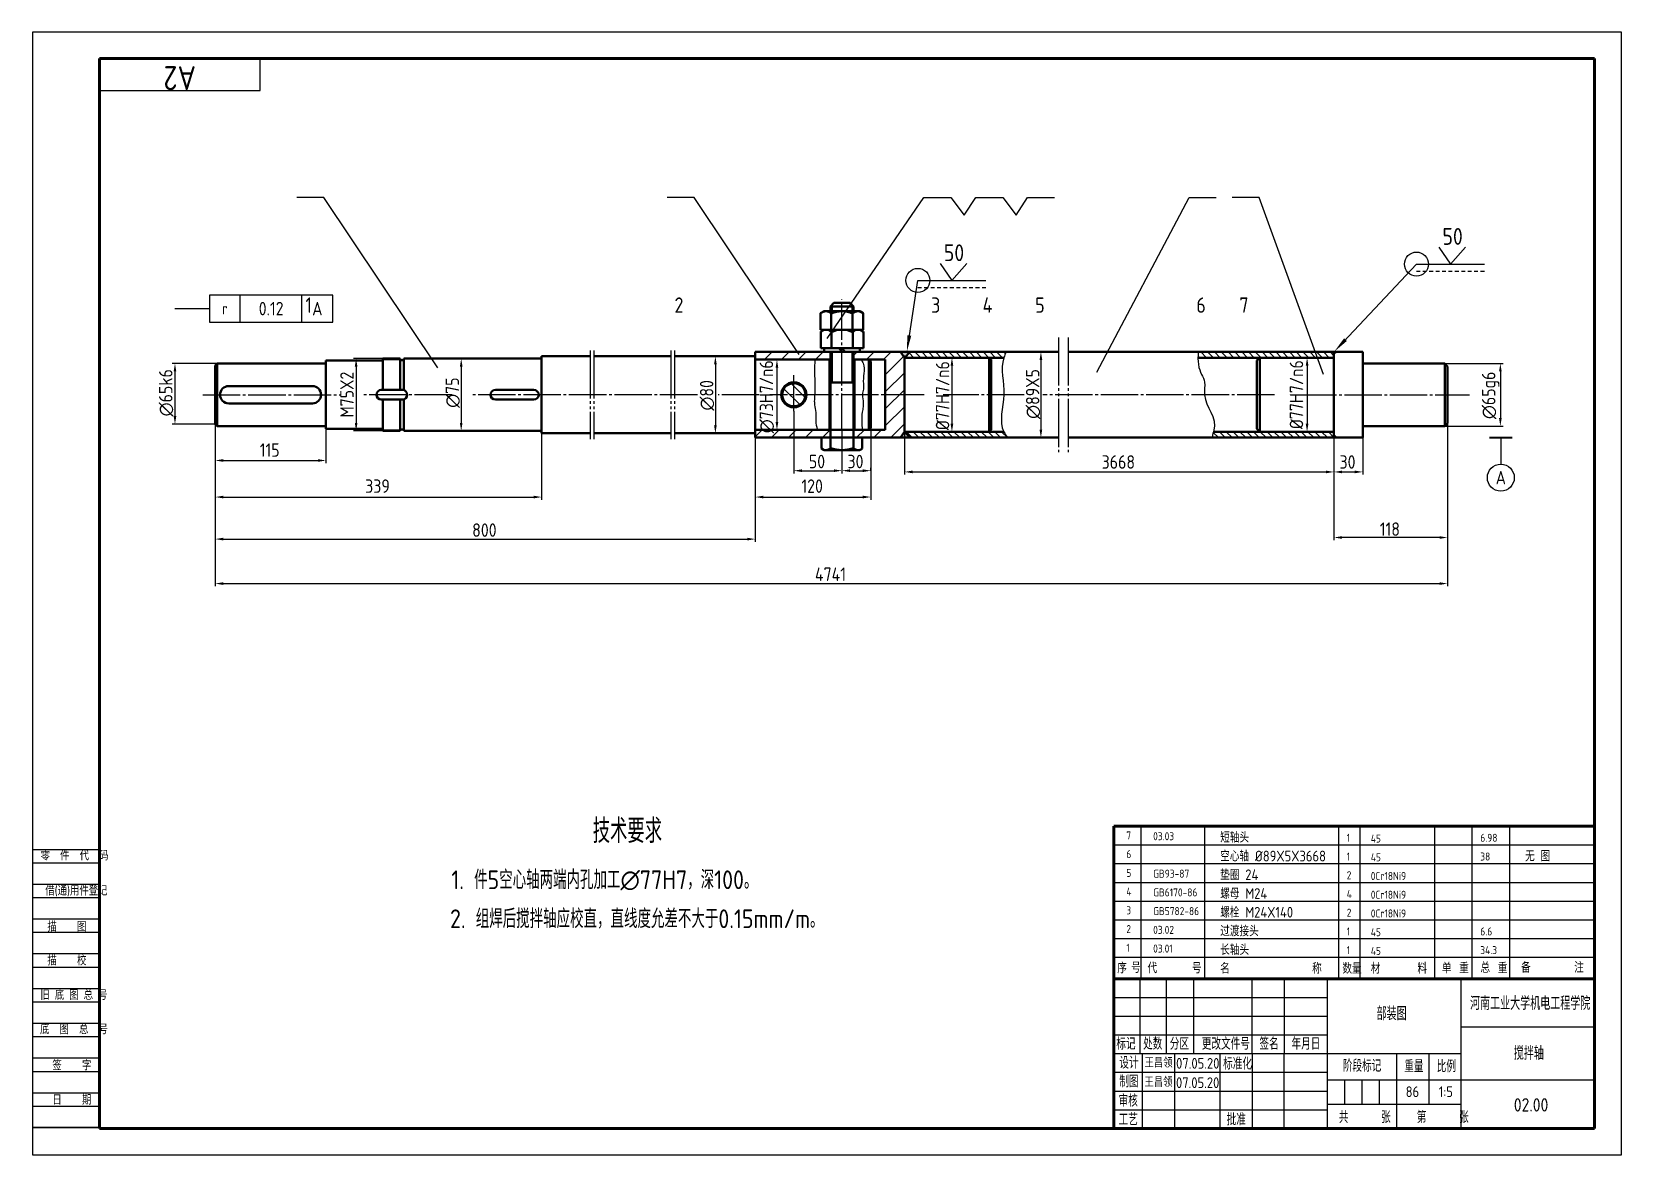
# Model space of a CAD drawing. Extents: x 0 to 594, y 0 to 420.
import ezdxf
from ezdxf.enums import TextEntityAlignment as Align

# ---------------------------------------------------------------- set-up
doc = ezdxf.new("R2010")
doc.units = 0
doc.header["$PDMODE"] = 3
for name, pattern in [('C2', [17, 14, -1, 1, -1]), ('D2', [2.4, 1.4, -1]), ('P2', [23, 18, -1, 1, -1, 1, -1])]:
    doc.linetypes.add(name, pattern=pattern)
doc.layers.get('0').update_dxf_attribs({"linetype": 'CONTINUOUS', "lineweight": 50})
doc.layers.get('DEFPOINTS').update_dxf_attribs({"linetype": 'CONTINUOUS'})
for name, color, linetype in [('CENTER', 4, 'C2'), ('DASHED', 1, 'D2'), ('DIM', 3, 'CONTINUOUS'), ('PHANTOM', 3, 'P2'), ('PMX', 6, 'CONTINUOUS'), ('TXT', 6, 'CONTINUOUS'), ('W_标题栏_文字', 6, 'CONTINUOUS'), ('W_标题栏_线框', 7, 'CONTINUOUS'), ('XH', 6, 'CONTINUOUS'), ('XWGC', 3, 'CONTINUOUS'), ('图框_标题栏文字', 6, 'CONTINUOUS')]:
    doc.layers.add(name, color=color, linetype=linetype)
doc.layers.add('图框_外框线', color=7, linetype='CONTINUOUS', lineweight=70)
doc.styles.add('工程字', font='gbenor.shx', dxfattribs={"bigfont": 'gbcbig.shx'})
pattern_1 = [(45, (-18.184, -26.1836), (-3.18198, 3.18198), [])]

# ---------------------------------------------------------------- blocks, each defined once
blk = doc.blocks.new('WWZ_BXWK3')
at = {"layer": 'XWGC'}
for p, q in [((0, 3.5), (0, -3.5)), ((32, 3.5), (0, 3.5)), ((8, -3.5), (8, 3.5)), ((24, -3.5), (24, 3.5)), ((32, -3.5), (32, 3.5)), ((0, -3.5), (8, -3.5)), ((8, -3.5), (24, -3.5)), ((24, -3.5), (32, -3.5))]:
    blk.add_line(p, q, dxfattribs=at)

msp = doc.modelspace()

# ---------------------------------------------------------------- hatches: boundary and pattern name
at = {"layer": 'PMX'}
h = msp.add_hatch(dxfattribs=at)
h.set_pattern_fill('ANSI31', color=3, scale=36, style=0)
h.set_pattern_definition(pattern_1)
h.paths.add_polyline_path([(270.21, 300.32), (270.21, 297.44), (297.93, 297.44, 0.008582), (298.29, 297.29), (298.29, 300.32), (295.96, 300.32)])
h = msp.add_hatch(dxfattribs=at)
h.set_pattern_fill('ANSI31', color=3, scale=36, style=0)
h.set_pattern_definition(pattern_1)
h.paths.add_polyline_path([(306.93, 300.32), (306.93, 297.29, 0.008582), (307.29, 297.44), (318.81, 297.44), (318.81, 284.3), (326.01, 284.3), (326.01, 300.32)])
h.paths.add_polyline_path([(318.81, 284.3), (318.81, 271.16), (306.93, 271.16), (306.93, 268.28), (326.01, 268.28), (326.01, 284.3)])
h.paths.add_polyline_path([(270.21, 271.16), (270.21, 268.28), (298.29, 268.28), (298.29, 271.16)])
h = msp.add_hatch(color=256, dxfattribs=at)
h.set_gradient(color1=(8, 247, 20), color2=(7, 223, 18), one_color=1, tint=0.45)
h.paths.add_polyline_path([(328.06, 300.32), (324.51, 300.32), (326.01, 298.16)])
h.paths.add_polyline_path([(328.06, 268.28), (326.01, 270.44), (324.51, 268.28)])
h = msp.add_hatch(dxfattribs=at)
h.set_pattern_fill('ANSI31', color=256, scale=14.4, angle=90, style=0)
h.set_pattern_definition([(135, (-18.184, -26.1836), (-1.272792, -1.272792), [])])
h.paths.add_polyline_path([(486.59, 298.16), (486.59, 300.32), (479.56, 300.32), (480.34, 298.16)])
edge = h.paths.add_edge_path()
edge.add_line((480.34, 298.16), (479.56, 300.32))
edge.add_line((479.56, 300.32), (435.81, 300.32))
edge.add_spline(control_points=[(435.81, 300.32), (435.76, 299.61), (435.73, 298.88), (435.73, 298.16)], knot_values=[18.869189, 18.869189, 18.869189, 18.869189, 22.462689, 22.462689, 22.462689, 22.462689], degree=3, periodic=0)
edge.add_line((435.73, 298.16), (480.34, 298.16))
edge = h.paths.add_edge_path()
edge.add_line((486.59, 268.28), (486.59, 270.44))
edge.add_line((486.59, 270.44), (441.52, 270.44))
edge.add_spline(control_points=[(441.52, 270.44), (441.28, 269.57), (440.89, 268.63), (441.52, 268.28)], knot_values=[99.224158, 99.224158, 99.224158, 99.224158, 105.224158, 105.224158, 105.224158, 105.224158], degree=3, periodic=0)
edge.add_line((441.52, 268.28), (486.59, 268.28))
edge = h.paths.add_edge_path()
edge.add_line((326.01, 270.44), (328.06, 268.28))
edge.add_line((328.06, 268.28), (364.57, 268.28))
edge.add_spline(control_points=[(364.57, 268.28), (364.05, 268.99), (363.53, 269.7), (363.15, 270.44)], knot_values=[83.506763, 83.506763, 83.506763, 83.506763, 90.675637, 90.675637, 90.675637, 90.675637], degree=3, periodic=0)
edge.add_line((363.15, 270.44), (326.01, 270.44))
edge = h.paths.add_edge_path()
edge.add_line((328.06, 300.32), (326.01, 298.16))
edge.add_line((326.01, 298.16), (363.15, 298.16))
edge.add_spline(control_points=[(363.15, 298.16), (363.4, 298.89), (363.73, 299.61), (364.06, 300.32)], knot_values=[0, 0, 0, 0, 6.506763, 6.506763, 6.506763, 6.506763], degree=3, periodic=0)
edge.add_line((364.06, 300.32), (328.06, 300.32))
h = msp.add_hatch(dxfattribs=at)
h.set_pattern_fill('ANSI31', color=256, scale=1.296, angle=90, style=0)
h.set_pattern_definition([(135, (-100.3077, -170.7455), (-2.291026, -2.291026), [])])
h.paths.add_polyline_path([(284.61, 288.62), (284.61, 284.3), (288.93, 284.3, 0.414214)])
h.paths.add_polyline_path([(284.61, 284.3), (284.61, 279.98, 0.414214), (288.93, 284.3)])
h.paths.add_polyline_path([(280.29, 284.3, 0.414214), (284.61, 279.98), (284.61, 284.3)])
h.paths.add_polyline_path([(280.29, 284.3), (284.61, 284.3), (284.61, 288.62, 0.414214)])

# ---------------------------------------------------------------- linework, layer by layer
for p, q in [((295.9, 315.53), (294.64, 314.8)), ((309.32, 315.53), (295.9, 315.53)), ((298.29, 317.34), (299.57, 318.64)), ((298.29, 315.53), (298.29, 317.34)), ((298.29, 317.34), (306.93, 317.34)), ((299.57, 318.64), (305.62, 318.64)), ((306.93, 317.34), (305.62, 318.64)), ((306.93, 315.53), (306.93, 317.34)), ((309.32, 315.53), (310.58, 314.81)), ((294.64, 314.8), (294.64, 308.62)), ((298.63, 314.67), (298.63, 308.62)), ((306.59, 314.67), (306.59, 308.62)), ((310.58, 314.81), (310.58, 308.62)), ((310.58, 308.62), (294.64, 308.62)), ((295.91, 308.62), (294.66, 307.89)), ((294.66, 307.89), (294.66, 301.71)), ((309.34, 308.62), (295.91, 308.62)), ((298.65, 307.76), (298.65, 301.71)), ((306.61, 307.76), (306.61, 301.71)), ((309.34, 308.62), (310.6, 307.89)), ((310.6, 307.89), (310.6, 301.71)), ((130.89, 297.8), (130.89, 286.1)), ((130.89, 297.8), (137.37, 297.8)), ((137.37, 297.8), (137.37, 286.1)), ((137.37, 297.26), (138.81, 297.26)), ((138.81, 297.8), (190.29, 297.8)), ((138.81, 297.8), (138.81, 286.02)), ((190.29, 298.7), (190.29, 269.9)), ((190.29, 298.7), (208.44, 298.7)), ((209.88, 298.7), (238.56, 298.7)), ((240, 298.7), (270.21, 298.7)), ((270.21, 268.28), (270.21, 300.32)), ((270.21, 300.32), (383.55, 300.32)), ((270.21, 297.44), (297.93, 297.44)), ((310.6, 301.71), (294.66, 301.71)), ((295.96, 300.32), (295.96, 301.71)), ((295.96, 300.32), (309.29, 300.32)), ((297.93, 271.16), (297.93, 297.44)), ((298.29, 268.28), (298.29, 300.32)), ((302.61, 300.32), (301.56, 301.71)), ((303.68, 300.32), (302.63, 301.71)), ((306.93, 268.28), (306.93, 300.32)), ((307.29, 271.16), (307.29, 297.44)), ((307.29, 297.44), (318.81, 297.44)), ((309.29, 301.71), (309.29, 300.32)), ((312.69, 271.16), (312.69, 297.44)), ((312.69, 297.44), (313.41, 296.72)), ((318.81, 271.16), (318.81, 297.44)), ((324.51, 300.32), (326.01, 298.16)), ((328.06, 300.32), (326.01, 298.16)), ((326.01, 270.44), (326.01, 298.16)), ((326.01, 298.16), (363.15, 298.16)), ((357.69, 298.16), (358.41, 297.44)), ((357.69, 298.16), (357.69, 270.44)), ((358.41, 271.16), (358.41, 297.44)), ((387.15, 300.32), (497.39, 300.32)), ((486.59, 298.16), (435.73, 298.16)), ((486.59, 298.16), (441.52, 298.16)), ((457.79, 297.08), (458.87, 298.16)), ((458.87, 298.16), (458.87, 270.44)), ((486.59, 268.28), (486.59, 300.32)), ((497.39, 300.32), (486.59, 300.32)), ((497.39, 268.28), (497.39, 300.32)), ((68.97, 296), (68.25, 295.28)), ((68.25, 273.32), (68.25, 295.28)), ((68.97, 296), (109.65, 296)), ((68.97, 272.6), (68.97, 296)), ((109.65, 297.08), (130.89, 297.08)), ((109.65, 271.52), (109.65, 297.08)), ((313.41, 271.88), (313.41, 296.72)), ((457.79, 271.52), (457.79, 297.08)), ((497.39, 296), (527.99, 296)), ((527.99, 296), (527.99, 272.6)), ((529.07, 294.92), (527.99, 296)), ((529.07, 273.68), (529.07, 294.92)), ((73.29, 287.54), (104.61, 287.54)), ((130.35, 286.1), (138.27, 286.1)), ((173.01, 286.1), (187.41, 286.1)), ((298.29, 288.86), (306.93, 288.86)), ((73.29, 281.06), (104.61, 281.06)), ((130.35, 282.5), (138.27, 282.5)), ((130.89, 282.5), (130.89, 270.8)), ((137.37, 282.5), (137.37, 270.8)), ((138.81, 282.59), (138.81, 270.8)), ((173.01, 282.5), (187.41, 282.5)), ((527.99, 272.6), (529.07, 273.68)), ((68.97, 272.6), (68.25, 273.32)), ((68.97, 272.6), (109.65, 272.6)), ((109.65, 271.52), (130.89, 271.52)), ((130.89, 270.8), (137.37, 270.8)), ((137.37, 271.34), (138.81, 271.34)), ((138.81, 270.8), (190.29, 270.8)), ((190.29, 269.9), (208.44, 269.9)), ((209.88, 269.9), (238.56, 269.9)), ((240, 269.9), (270.21, 269.9)), ((270.21, 271.16), (298.29, 271.16)), ((270.21, 271.16), (318.81, 271.16)), ((270.21, 268.28), (383.55, 268.28)), ((295.01, 268.28), (295.01, 264.18)), ((298.29, 264.36), (298.29, 268.28)), ((306.93, 271.16), (318.81, 271.16)), ((306.93, 264.36), (306.93, 268.28)), ((310.21, 268.28), (310.21, 264.17)), ((313.41, 271.88), (312.69, 271.16)), ((326.01, 270.44), (324.51, 268.28)), ((326.01, 270.44), (363.15, 270.44)), ((326.01, 270.44), (328.06, 268.28)), ((357.69, 270.44), (358.41, 271.16)), ((387.15, 268.28), (497.39, 268.28)), ((486.59, 270.44), (441.52, 270.44)), ((457.79, 271.52), (458.87, 270.44)), ((497.39, 268.28), (486.59, 268.28)), ((497.39, 272.6), (527.99, 272.6)), ((295.97, 263.62), (295.01, 264.18)), ((295.97, 263.62), (309.25, 263.62)), ((309.25, 263.62), (310.21, 264.17))]:
    msp.add_line(p, q)
at = {"color": 3, "lineweight": -3}
for p, q in [((130.89, 297.8), (119.93, 297.8)), ((190.29, 297.8), (159.23, 297.8)), ((270.21, 298.7), (254.28, 298.7)), ((270.21, 297.44), (279.29, 297.44)), ((357.69, 298.16), (342.73, 298.16)), ((364.06, 300.32), (378, 300.32)), ((377, 297.32), (377, 271.28)), ((458.87, 298.16), (477.54, 298.16)), ((68.97, 296), (52.19, 296)), ((53.19, 293), (53.19, 276.32)), ((120.93, 294.8), (120.93, 273.8)), ((160.23, 294.8), (160.23, 273.8)), ((255.28, 295.7), (255.28, 272.9)), ((278.29, 294.44), (278.29, 274.16)), ((343.73, 295.16), (343.73, 273.44)), ((476.54, 295.16), (476.54, 273.44)), ((527.99, 296), (549.81, 296)), ((548.81, 293), (548.81, 275.6)), ((284.61, 278.15), (284.61, 254.92)), ((529.07, 273.68), (529.07, 212.71)), ((529.07, 273.68), (529.07, 229.93)), ((68.25, 273.32), (52.19, 273.32)), ((68.25, 273.32), (68.25, 212.71)), ((68.25, 273.32), (68.25, 229.34)), ((68.25, 273.32), (68.25, 245.06)), ((68.25, 273.32), (68.25, 258.73)), ((109.65, 272.6), (109.65, 258.73)), ((130.89, 270.8), (119.93, 270.8)), ((190.29, 270.8), (159.23, 270.8)), ((190.29, 269.9), (190.29, 245.06)), ((270.21, 269.9), (254.28, 269.9)), ((270.21, 271.16), (279.29, 271.16)), ((270.21, 268.28), (270.21, 245.06)), ((270.21, 268.28), (270.21, 229.34)), ((302.61, 270.8), (302.61, 254.92)), ((302.61, 270.8), (302.61, 254.92)), ((313.41, 271.88), (313.41, 245.06)), ((326.01, 270.44), (326.01, 254.45)), ((357.69, 270.44), (342.73, 270.44)), ((364.57, 268.28), (378, 268.28)), ((458.87, 270.44), (477.54, 270.44)), ((486.59, 270.44), (486.59, 229.93)), ((486.59, 270.44), (486.59, 254.45)), ((486.59, 270.44), (486.59, 254.45)), ((497.39, 268.28), (497.39, 254.45)), ((527.99, 272.6), (549.81, 272.6)), ((71.25, 259.73), (106.65, 259.73)), ((287.61, 255.92), (299.61, 255.92)), ((305.61, 255.92), (310.41, 255.92)), ((313.41, 255.92), (313.41, 256.92)), ((329.01, 255.45), (483.59, 255.45)), ((489.59, 255.45), (494.39, 255.45)), ((71.25, 246.06), (187.29, 246.06)), ((273.21, 246.06), (310.41, 246.06)), ((71.25, 230.34), (267.21, 230.34)), ((526.07, 230.93), (489.59, 230.93)), ((71.25, 213.71), (526.07, 213.71))]:
    msp.add_line(p, q, dxfattribs=at)
at = {"color": 6, "lineweight": 25}
msp.add_lwpolyline([(0, 0), (0, 420), (594, 420), (594, 0)], close=True, dxfattribs=at)
for radius in [4.68, 4.32]:
    msp.add_circle((284.61, 284.3), radius)
for centre, radius, start, end in [((296.63, 312.79), 2.74, 43.32873, 136.67127), ((302.61, 305.86), 9.67, 65.67133, 114.32867), ((308.59, 312.79), 2.74, 43.32873, 136.67127), ((296.65, 305.88), 2.74, 43.32873, 136.67127), ((302.63, 298.95), 9.67, 65.67133, 114.32867), ((308.6, 305.88), 2.74, 43.32873, 136.67127), ((302.61, 307.85), 11.41, 245.79203, 247.75873), ((302.61, 307.85), 11.41, 292.24127, 294.20797), ((73.29, 284.3), 3.24, 90, 270), ((104.61, 284.3), 3.24, 270, 90), ((130.35, 284.3), 1.8, 90, 270), ((138.27, 284.3), 1.8, 270, 90), ((173.01, 284.3), 1.8, 90, 270), ((187.41, 284.3), 1.8, 270, 90), ((296.59, 265.93), 2.32, 226.82304, 317.18623), ((302.61, 276.58), 12.96, 250.52878, 289.47122), ((308.63, 265.93), 2.32, 222.81377, 313.17696)]:
    msp.add_arc(centre, radius, start, end)
at = {"color": 3, "lineweight": -3}
for points in [[(120.43, 294.8), (121.43, 294.8), (120.93, 297.8)], [(159.73, 294.8), (160.73, 294.8), (160.23, 297.8)], [(254.78, 295.7), (255.78, 295.7), (255.28, 298.7)], [(277.79, 294.44), (278.79, 294.44), (278.29, 297.44)], [(343.23, 295.16), (344.23, 295.16), (343.73, 298.16)], [(376.5, 297.32), (377.5, 297.32), (377, 300.32)], [(476.04, 295.16), (477.04, 295.16), (476.54, 298.16)], [(548.31, 293), (549.31, 293), (548.81, 296)], [(120.43, 273.8), (121.43, 273.8), (120.93, 270.8)], [(159.73, 273.8), (160.73, 273.8), (160.23, 270.8)], [(277.79, 274.16), (278.79, 274.16), (278.29, 271.16)], [(343.23, 273.44), (344.23, 273.44), (343.73, 270.44)], [(476.04, 273.44), (477.04, 273.44), (476.54, 270.44)], [(548.31, 275.6), (549.31, 275.6), (548.81, 272.6)], [(254.78, 272.9), (255.78, 272.9), (255.28, 269.9)], [(376.5, 271.28), (377.5, 271.28), (377, 268.28)], [(71.25, 260.23), (71.25, 259.23), (68.25, 259.73)], [(106.65, 260.23), (106.65, 259.23), (109.65, 259.73)], [(287.61, 256.42), (287.61, 255.42), (284.61, 255.92)], [(299.61, 256.42), (299.61, 255.42), (302.61, 255.92)], [(305.61, 256.42), (305.61, 255.42), (302.61, 255.92)], [(310.41, 256.42), (310.41, 255.42), (313.41, 255.92)], [(329.01, 255.95), (329.01, 254.95), (326.01, 255.45)], [(483.59, 255.95), (483.59, 254.95), (486.59, 255.45)], [(489.59, 255.95), (489.59, 254.95), (486.59, 255.45)], [(494.39, 255.95), (494.39, 254.95), (497.39, 255.45)], [(71.25, 246.56), (71.25, 245.56), (68.25, 246.06)], [(187.29, 246.56), (187.29, 245.56), (190.29, 246.06)], [(273.21, 246.56), (273.21, 245.56), (270.21, 246.06)], [(310.41, 246.56), (310.41, 245.56), (313.41, 246.06)], [(71.25, 230.84), (71.25, 229.84), (68.25, 230.34)], [(267.21, 230.84), (267.21, 229.84), (270.21, 230.34)], [(489.59, 231.43), (489.59, 230.43), (486.59, 230.93)], [(526.07, 231.43), (526.07, 230.43), (529.07, 230.93)], [(71.25, 214.21), (71.25, 213.21), (68.25, 213.71)], [(526.07, 214.21), (526.07, 213.21), (529.07, 213.71)]]:
    msp.add_solid(points, dxfattribs=at)
at = {"color": 3}
for points in [[(52.69, 293), (53.69, 293), (53.19, 296)], [(52.69, 276.32), (53.69, 276.32), (53.19, 273.32)]]:
    msp.add_solid(points, dxfattribs=at)
at = {"layer": 'CENTER'}
for p, q in [((302.61, 270.8), (302.61, 319.87)), ((284.61, 278.15), (284.61, 291.61)), ((284.61, 278.15), (284.61, 290.81)), ((63.61, 284.3), (115.05, 284.3)), ((156.81, 284.3), (123.03, 284.3)), ((248.53, 284.3), (164.52, 284.3)), ((271.64, 284.3), (256.33, 284.3)), ((333.29, 284.3), (275.64, 284.3)), ((370.75, 284.3), (340.41, 284.3)), ((464.35, 284.3), (377.66, 284.3)), ((473.48, 284.3), (537.21, 284.3))]:
    msp.add_line(p, q, dxfattribs=at)
at = {"layer": 'DASHED'}
for p, q in [((517.44, 330.45), (542.86, 330.45)), ((330.99, 324.35), (356.41, 324.35))]:
    msp.add_line(p, q, dxfattribs=at)
at = {"layer": 'DEFPOINTS', "color": 0, "linetype": 'ByBlock'}
for p in [(130.89, 270.8), (137.37, 270.8), (137.37, 270.8), (138.81, 270.8)]:
    msp.add_point(p, dxfattribs=at)
at = {"layer": 'DIM', "lineweight": -3}
for p, q in [((484, 66), (484, 10)), ((534, 66), (534, 10)), ((404.25, 38), (534, 38))]:
    msp.add_line(p, q, dxfattribs=at)
at = {"layer": 'DIM'}
for points in [[(485.54, 300.32), (488, 300.32), (486.59, 299.2)], [(485.54, 268.28), (488, 268.28), (486.59, 269.77)]]:
    msp.add_solid(points, dxfattribs=at)
at = {"layer": 'PHANTOM'}
for p, q in [((383.55, 305.72), (383.55, 262.88)), ((387.15, 305.72), (387.15, 262.88)), ((208.44, 300.86), (208.44, 267.74)), ((209.88, 300.86), (209.88, 267.74)), ((238.56, 300.86), (238.56, 267.74)), ((240, 300.86), (240, 267.74))]:
    msp.add_line(p, q, dxfattribs=at)
at = {"layer": 'PMX'}
msp.add_spline([(364.06, 300.32), (363.15, 298.16), (363.15, 284.3), (363.15, 270.44), (364.57, 268.28)], degree=3, dxfattribs=at)
msp.add_open_spline([(435.81, 300.32), (435.7, 298.71), (435.69, 292.96), (438.9, 290.24), (437.03, 280.62), (443.84, 275.75), (440.89, 268.63), (441.52, 268.28)], degree=3, knots=[18.869189, 18.869189, 18.869189, 18.869189, 26.931305, 46.444032, 59.61928, 99.224158, 105.224158, 105.224158, 105.224158, 105.224158], dxfattribs=at)
at = {"layer": 'TXT'}
for p, q in [((490.11, 304.07), (517.44, 333.15)), ((517.44, 333.15), (542.86, 333.15)), ((327.8, 306.45), (330.99, 327.05)), ((330.99, 327.05), (356.41, 327.05)), ((298.94, 318), (298.94, 315.53)), ((306.28, 317.98), (306.28, 315.53)), ((130.89, 297.44), (137.37, 297.44)), ((298.94, 300.32), (298.94, 288.86)), ((306.28, 300.32), (306.28, 288.86)), ((130.89, 271.16), (137.37, 271.16))]:
    msp.add_line(p, q, dxfattribs=at)
at = {"layer": 'TXT', "color": 3}
for p, q in [((414.51, 66), (414.51, 123)), ((438.36, 66), (438.36, 123)), ((488.36, 66), (488.36, 123)), ((496.36, 66), (496.36, 123)), ((524.25, 66), (524.25, 123)), ((538.3, 66), (538.3, 123)), ((552.36, 66), (552.36, 123)), ((404.25, 116), (584.25, 116)), ((404.25, 109), (584.25, 109)), ((404.25, 102), (584.25, 102)), ((404.25, 95), (584.25, 95)), ((404.25, 88), (584.25, 88)), ((404.25, 81), (584.25, 81)), ((404.25, 74), (584.25, 74))]:
    msp.add_line(p, q, dxfattribs=at)
at = {"layer": 'TXT'}
for points in [[(525.83, 339.45), (530.15, 333.15), (535.79, 339.52)], [(339.38, 333.35), (343.7, 327.05), (349.34, 333.41)]]:
    msp.add_lwpolyline(points, dxfattribs=at)
for points in [[(326.84, 300.23, 0, 1.44, 0), (327.8, 306.45, 1.44, 1.44, 0)], [(486.59, 300.32, 0, 1.44, 0), (490.91, 304.92, 1.44, 1.44, 0)]]:
    msp.add_lwpolyline(points, format="xyseb", dxfattribs=at)
for centre in [(517.44, 333.15), (330.99, 327.05)]:
    msp.add_circle(centre, 4.5, dxfattribs=at)
for points in [[(292.55, 297.44), (292.38, 295.47), (292.47, 288.69), (292.47, 287.4), (292.47, 287.1), (292.47, 285.05), (292.3, 282.73), (292.3, 281.19), (292.72, 278.45), (293.15, 272.23), (293.58, 271.16)], [(309.83, 297.44), (310.52, 296.07), (310.6, 288.35), (310.69, 286.85), (310.26, 284.88), (310.52, 282.05), (310.52, 279.73), (310.18, 277.76), (310.18, 271.16)]]:
    msp.add_spline(points, degree=3, dxfattribs=at)
at = {"layer": 'W_标题栏_文字'}
for p, q in [((0, 114.35), (25, 114.35)), ((0, 109.35), (25, 109.35)), ((0, 101.35), (25, 101.35)), ((0, 96.35), (25, 96.35)), ((0, 88.35), (25, 88.35)), ((0, 83.35), (25, 83.35)), ((0, 75.35), (25, 75.35)), ((0, 70.35), (25, 70.35)), ((0, 62.35), (25, 62.35)), ((0, 57.35), (25, 57.35)), ((0, 49.35), (25, 49.35)), ((0, 44.35), (25, 44.35)), ((0, 36.35), (25, 36.35)), ((0, 31.35), (25, 31.35)), ((0, 23.35), (25, 23.35)), ((0, 18.35), (25, 18.35))]:
    msp.add_line(p, q, dxfattribs=at)
msp.add_lwpolyline([(25, 398), (85, 398), (85, 410)], dxfattribs=at)
at = {"layer": 'W_标题栏_文字', "const_width": 0.7}
msp.add_lwpolyline([(0, 10.35), (25, 10.35)], dxfattribs=at)
at = {"layer": 'W_标题栏_线框', "color": 3}
for p, q in [((414, 66), (414, 38)), ((424, 38), (424, 66)), ((434, 66), (434, 38)), ((456, 38), (456, 66)), ((468, 66), (468, 38)), ((404, 59), (484, 59)), ((404, 52), (484, 52)), ((534, 48), (584, 48)), ((404, 45), (484, 45)), ((415, 10), (415, 38)), ((427, 38), (427, 10)), ((444, 10), (444, 38)), ((456, 38), (456, 10)), ((468, 10), (468, 38)), ((510, 38), (510, 10.28)), ((522, 38), (522, 19)), ((404, 31), (484, 31)), ((404, 24), (484, 24)), ((584, 28), (484, 28)), ((490.5, 28), (490.5, 19)), ((497, 28), (497, 19)), ((503.5, 28), (503.5, 19)), ((534, 19), (484, 19)), ((404, 17), (484, 17))]:
    msp.add_line(p, q, dxfattribs=at)
at = {"layer": 'XH'}
for p, q in [((108.89, 358.04), (98.81, 358.04)), ((151.45, 294.4), (108.89, 358.04)), ((247.35, 358.04), (237.27, 358.04)), ((286.62, 299.32), (247.35, 358.04)), ((297.03, 305.33), (333.27, 358.04)), ((333.27, 358.04), (343.35, 358.04)), ((343.35, 358.04), (348.31, 351.47)), ((348.31, 351.47), (352.66, 358.04)), ((352.66, 358.04), (362.74, 358.04)), ((362.74, 358.04), (367.69, 351.47)), ((367.69, 351.47), (372.04, 358.04)), ((372.04, 358.04), (382.12, 358.04)), ((397.93, 292.7), (432.48, 358.04)), ((432.48, 358.04), (442.56, 358.04)), ((458.61, 358.04), (448.53, 358.04)), ((482.63, 291.85), (458.61, 358.04))]:
    msp.add_line(p, q, dxfattribs=at)
at = {"layer": 'XWGC'}
for p, q in [((53.12, 316.51), (66.11, 316.51)), ((548.98, 268.3), (548.98, 258.36))]:
    msp.add_line(p, q, dxfattribs=at)
msp.add_lwpolyline([(53.12, 296, 0, 1.44, 0), (53.12, 301.76, 0, 0, 0), (53.12, 316.51, 0, 0, 0)], format="xyseb", dxfattribs=at)
at = {"layer": 'XWGC', "const_width": 0.72}
msp.add_lwpolyline([(553.3, 268.3), (544.66, 268.3)], dxfattribs=at)
at = {"layer": 'XWGC'}
msp.add_circle((548.98, 253.32), 5.04, dxfattribs=at)
at = {"layer": '图框_外框线'}
for p, q in [((584, 410), (25, 410)), ((25, 410), (25, 10)), ((584, 10), (584, 410)), ((404.25, 10), (404.25, 123)), ((404.25, 123), (584.25, 123)), ((404.25, 66), (584.25, 66)), ((25, 10), (584, 10))]:
    msp.add_line(p, q, dxfattribs=at)

# ---------------------------------------------------------------- block references
at = {"layer": 'XWGC', "xscale": 1.440000000000055, "yscale": 1.440000000000055, "zscale": 1.44}
msp.add_blockref('WWZ_BXWK3', (66.11, 316.51), dxfattribs=at)

# ---------------------------------------------------------------- texts
at = {"lineweight": -3, "char_height": 3.5, "width": 12, "attachment_point": 5, "style": '工程字'}
for insert in [(421, 34.5), (420.96, 27.27)]:
    msp.add_mtext('{\\C6;王昌领}', dxfattribs=dict(at, insert=insert))
at = {"layer": 'DIM', "lineweight": -3, "insert": (55, 402.66), "char_height": 9, "width": 60, "attachment_point": 5, "rotation": 180, "style": '工程字'}
msp.add_mtext('A2', dxfattribs=at)
at = {"layer": 'DIM', "color": 6, "linetype": 'ByBlock', "char_height": 5.04, "attachment_point": 5, "rotation": 90, "style": '工程字'}
for s, insert in [('\\A1;∅65k6', (49.9, 285.05)), ('\\A1;M75X2', (117.5, 284.35)), ('\\A1; ∅73H7/n6', (274.52, 282.19)), ('\\A1;∅89X5', (374.08, 284.59)), ('\\A1;∅65g6', (545.2, 284.08)), ('\\A1;∅75', (157.06, 285.09)), ('\\A1;∅80', (252.17, 284.09))]:
    msp.add_mtext(s, dxfattribs=dict(at, insert=insert))
at = {"layer": 'DIM', "color": 6, "linetype": 'ByBlock', "char_height": 5.04, "attachment_point": 5, "style": '工程字'}
for s, insert in [('\\A1;115', (88.61, 263.64)), ('\\A1;50', (293.27, 259.34)), ('\\A1;30', (307.67, 259.34)), ('\\A1;30', (491.65, 259.17)), ('\\A1;339', (128.93, 250.14)), ('\\A1;120', (291.47, 250.14)), ('\\A1;800', (168.89, 233.7)), ('\\A1;118', (507.49, 234.06)), ('\\A1;4741', (298.32, 217.21))]:
    msp.add_mtext(s, dxfattribs=dict(at, insert=insert))
at = {"layer": 'PMX', "color": 6, "char_height": 5.04, "attachment_point": 5, "rotation": 90, "style": '工程字'}
for insert in [(340.23, 283.97), (472.57, 284.34)]:
    msp.add_mtext('%%C77H7/n6', dxfattribs=dict(at, insert=insert))
at = {"layer": 'PMX', "color": 6, "linetype": 'ByBlock', "insert": (405.96, 259.17), "char_height": 5.04, "attachment_point": 5, "style": '工程字'}
msp.add_mtext('\\A1;3668', dxfattribs=at)
at = {"layer": 'TXT', "style": '工程字'}
for p in [(530.96, 340.35), (344.51, 334.25)]:
    msp.add_text('50', height=6.3, dxfattribs=at).set_placement(p, align=Align.CENTER)
at = {"layer": 'TXT', "lineweight": -3, "style": '工程字'}
for s, height, p in [('                 技术要求', 9, (126.45, 116.73)), ('1. 件5空心轴两端内孔加工∅77H7，深100。', 7, (156.51, 99.48)), ('2. 组焊后搅拌轴应校直，直线度允差不大于0.15mm/m。', 7, (156.04, 84.9))]:
    msp.add_text(s, height=height, dxfattribs=at).set_placement(p)
at = {"layer": 'TXT', "style": '工程字'}
for s, height, p in [(' 7', 3, (407.32, 118.05)), ('03.03', 3, (418.97, 117.75)), ('短轴头', 4, (444.05, 116.84)), ('1', 3, (491.35, 117.16)), ('45', 3, (500.35, 116.88)), ('6.98', 3, (541.3, 117.16)), (' 6', 3, (407.32, 111.05)), ('空心轴 %%c89X5X3668', 4, (444.05, 109.84)), ('1', 3, (491.35, 110.16)), ('38', 3, (541.3, 110.16)), ('无 图', 4, (558.05, 109.84)), (' 5', 3, (407.32, 104.05)), ('垫圈 24', 4, (444.05, 102.84)), ('45', 3, (500.35, 109.88)), ('GB93-87', 3, (418.97, 103.75)), ('2', 3, (491.35, 103.16)), ('0Cr18Ni9', 3, (500.35, 102.88)), (' 4', 3, (407.32, 97.05)), ('GB6170-86', 3, (418.97, 96.75)), ('螺母 M24', 4, (444.05, 95.84)), ('4', 3, (491.35, 96.16)), ('0Cr18Ni9', 3, (500.35, 95.88)), (' 3', 3, (407.32, 90.05)), ('GB5782-86', 3, (418.97, 89.75)), ('螺栓 M24X140', 4, (444.05, 88.84)), ('2', 3, (491.35, 89.16)), ('0Cr18Ni9', 3, (500.35, 88.88)), (' 2', 3, (407.32, 83.05)), ('03.02', 3, (418.97, 82.75)), ('过渡接头', 4, (444.05, 81.84)), ('1', 3, (491.35, 82.16)), ('45', 3, (500.35, 81.88)), ('6.6', 3, (541.3, 82.16)), (' 1', 3, (407.32, 76.05)), ('03.01', 3, (418.97, 75.75)), ('长轴头', 4, (444.05, 74.84)), ('1', 3, (491.35, 75.16)), ('45', 3, (500.35, 74.88)), ('34.3', 3, (541.3, 75.16)), ('序', 4, (405.54, 68)), ('号', 4, (410.72, 68.16)), ('代      号', 4, (416.86, 68)), ('名', 4, (444.05, 67.84)), ('称', 4, (478.42, 67.84)), ('数量', 4, (489.73, 67.84)), ('材', 4, (500.35, 67.88)), ('料', 4, (517.81, 67.88)), ('单', 4, (526.97, 67.97)), ('重', 4, (533.43, 67.97)), ('总', 4, (541.37, 68.13)), ('重', 4, (547.85, 67.97)), ('备', 4, (556.58, 68.21)), ('注', 4, (576.41, 68.21))]:
    msp.add_text(s, height=height, dxfattribs=at).set_placement(p)
at = {"layer": 'W_标题栏_文字', "style": '工程字'}
for s, height, p in [('零  件  代  码', 3.5, (2.94, 110.22)), ('借(通)用件登记', 3.5, (4.71, 97.11)), ('旧 底 图 总 号', 3.5, (2.86, 58.1)), ('河南工业大学机电工程学院', 5, (537.47, 54.32)), ('底  图  总  号', 3.5, (2.74, 45.26)), ('搅拌轴', 5, (553.83, 35.65)), ('02.00', 5, (553.83, 16.32))]:
    msp.add_text(s, height=height, dxfattribs=at).set_placement(p)
for s, p in [('描    图', (12.76, 85.67)), ('描    校', (12.76, 73.05)), ('  签    字', (12.76, 33.84)), ('  日    期', (12.76, 20.92))]:
    msp.add_text(s, height=3.5, dxfattribs=at).set_placement(p, align=Align.MIDDLE)
for s, height, p in [('部装图', 5, (508.15, 50.47)), ('86', 4, (515.93, 21.73)), ('1:5', 4, (528.43, 21.73))]:
    msp.add_text(s, height=height, dxfattribs=at).set_placement(p, align=Align.CENTER)
at = {"layer": 'XH', "style": '工程字'}
for s, p in [('1', (103.2, 313.22)), ('2', (241.66, 313.22)), ('3', (337.67, 313.22)), ('4', (357.05, 313.22)), ('5', (376.65, 313.22)), ('6', (436.88, 313.22)), ('7', (452.93, 313.22))]:
    msp.add_text(s, height=5.76, dxfattribs=at).set_placement(p, align=Align.BOTTOM_CENTER)
at = {"layer": 'XWGC', "color": 7, "style": '工程字'}
msp.add_text('r', height=4.32, dxfattribs=at).set_placement((71.87, 316.51), align=Align.MIDDLE)
at = {"layer": 'XWGC', "style": '工程字'}
for s, p in [('0.12', (89.15, 316.51)), ('A', (106.43, 316.51)), ('A', (548.98, 253.32))]:
    msp.add_text(s, height=5.04, dxfattribs=at).set_placement(p, align=Align.MIDDLE)
at = {"layer": '图框_标题栏文字', "style": '工程字'}
for s, height, p in [('标记', 4.5, (405.2, 39.44)), ('处数', 4.5, (415.2, 39.44)), ('分区', 4.5, (425.2, 39.44)), ('更改文件号', 4.5, (437.16, 39.44)), ('签名', 4.5, (458.72, 39.44)), ('年月日', 4.5, (470.72, 39.44)), ('设计', 4.5, (406.33, 32.35)), ('07.05.20', 4, (427.55, 32.35)), ('标准化', 4.5, (445.14, 32)), ('阶段标记', 4.5, (489.89, 31.2)), ('重量', 4.5, (512.89, 31)), ('比例', 4.5, (525, 31)), ('制图', 4.5, (406.33, 25.35)), ('07.05.20', 4, (427.51, 25.11)), ('审核', 4.5, (406.05, 18.15)), ('工艺', 4.5, (406.05, 11.15)), ('批准', 4.5, (446.47, 11.15)), ('共     张    第     张', 4.5, (488.4, 12))]:
    msp.add_text(s, height=height, dxfattribs=at).set_placement(p)

doc.saveas('drawing.dxf')
